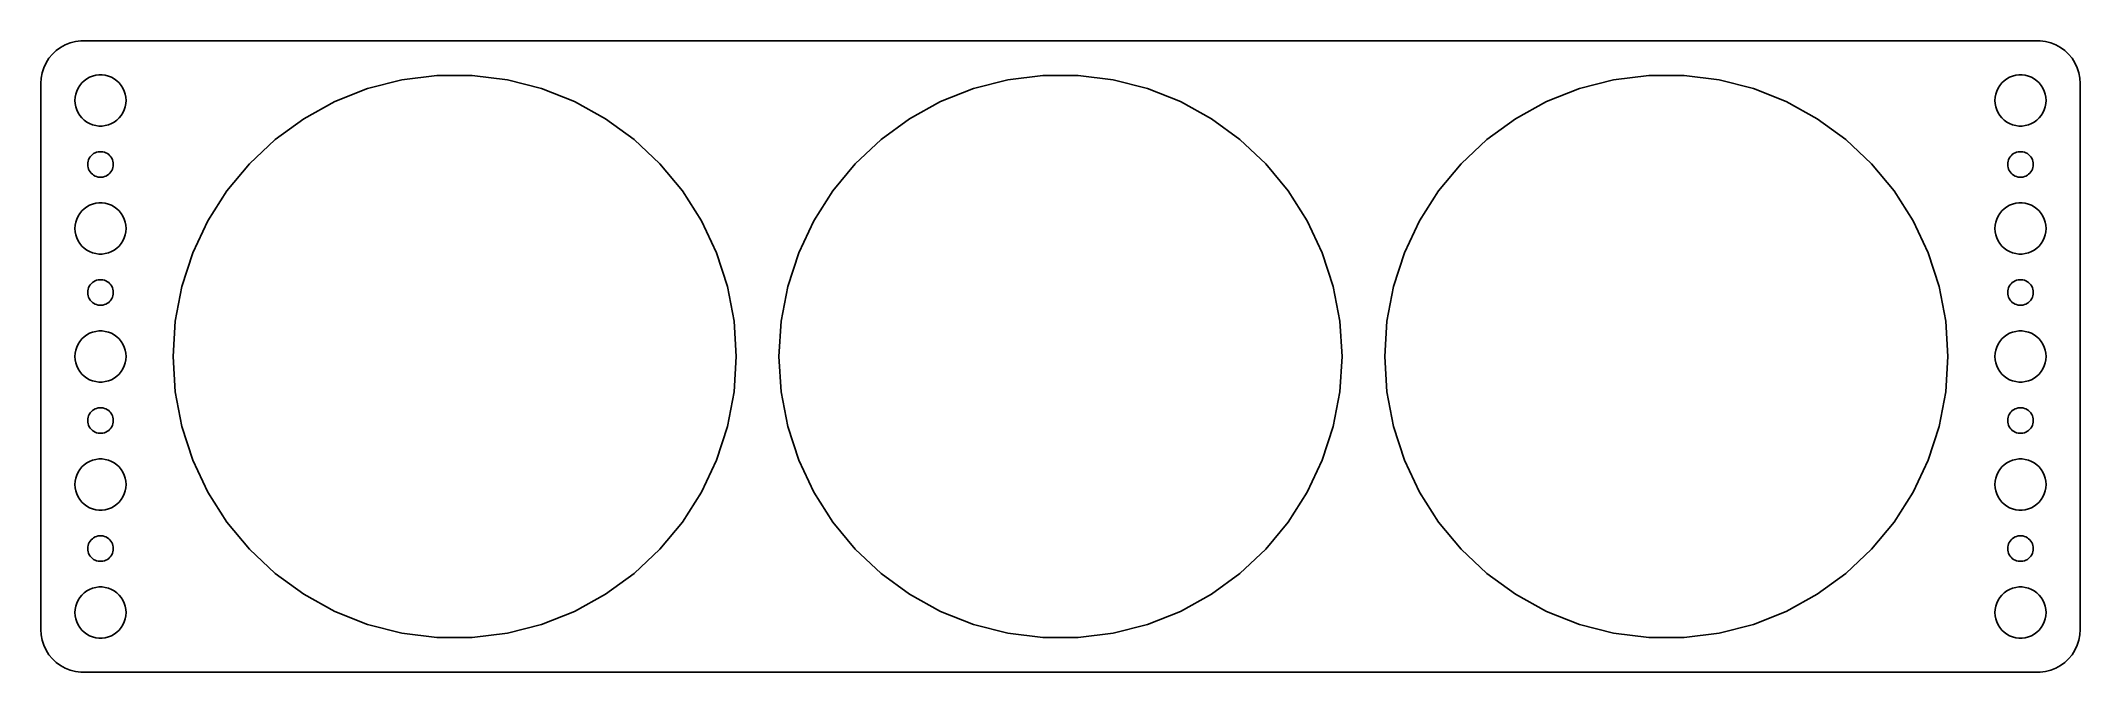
# Model space of a CAD drawing. Header units: metres. Extents: x -120 to 120, y -37 to 37.
import ezdxf

# ---------------------------------------------------------------- set-up
doc = ezdxf.new("R2010")
doc.units = ezdxf.units.M

msp = doc.modelspace()

# ---------------------------------------------------------------- linework, layer by layer
for p, q in [((-117.687, 35.8526), (-118.145, 35.4227)), ((-117.179, 36.2216), (-117.687, 35.8526)), ((-116.629, 36.5241), (-117.179, 36.2216)), ((-116.045, 36.7553), (-116.629, 36.5241)), ((-115.437, 36.9114), (-116.045, 36.7553)), ((-114.814, 36.9901), (-115.437, 36.9114)), ((114.814, 36.9901), (-114.814, 36.9901)), ((115.437, 36.9114), (114.814, 36.9901)), ((116.045, 36.7553), (115.437, 36.9114)), ((116.629, 36.5241), (116.045, 36.7553)), ((117.179, 36.2216), (116.629, 36.5241)), ((117.687, 35.8526), (117.179, 36.2216)), ((118.145, 35.4227), (117.687, 35.8526)), ((-119.149, 33.8406), (-119.343, 33.2434)), ((-118.882, 34.4088), (-119.149, 33.8406)), ((-118.545, 34.9389), (-118.882, 34.4088)), ((-118.145, 35.4227), (-118.545, 34.9389)), ((118.545, 34.9389), (118.145, 35.4227)), ((118.882, 34.4088), (118.545, 34.9389)), ((119.149, 33.8406), (118.882, 34.4088)), ((119.343, 33.2434), (119.149, 33.8406)), ((-119.461, 32.6267), (-119.5, 32)), ((-119.5, 32), (-119.5, -32)), ((-119.343, 33.2434), (-119.461, 32.6267)), ((-115.406, 30.7461), (-115.289, 31.1044)), ((-115.289, 31.1044), (-115.129, 31.4453)), ((-115.129, 31.4453), (-114.927, 31.7634)), ((-114.927, 31.7634), (-114.687, 32.0536)), ((-114.687, 32.0536), (-114.412, 32.3115)), ((-114.412, 32.3115), (-114.107, 32.533)), ((-114.107, 32.533), (-113.777, 32.7145)), ((-113.777, 32.7145), (-113.427, 32.8532)), ((-113.427, 32.8532), (-113.062, 32.9469)), ((-113.062, 32.9469), (-112.688, 32.9941)), ((-112.688, 32.9941), (-112.312, 32.9941)), ((-112.312, 32.9941), (-111.938, 32.9469)), ((-111.938, 32.9469), (-111.573, 32.8532)), ((-111.573, 32.8532), (-111.223, 32.7145)), ((-111.223, 32.7145), (-110.893, 32.533)), ((-110.893, 32.533), (-110.588, 32.3115)), ((-110.588, 32.3115), (-110.313, 32.0536)), ((-110.313, 32.0536), (-110.073, 31.7634)), ((-110.073, 31.7634), (-109.871, 31.4453)), ((-109.871, 31.4453), (-109.711, 31.1044)), ((-109.711, 31.1044), (-109.594, 30.7461)), ((-85.0507, 29.8593), (-81.1976, 31.3849)), ((-81.1976, 31.3849), (-77.1836, 32.4155)), ((-77.1836, 32.4155), (-73.0721, 32.9349)), ((-73.0721, 32.9349), (-68.9279, 32.9349)), ((-68.9279, 32.9349), (-64.8164, 32.4155)), ((-64.8164, 32.4155), (-60.8024, 31.3849)), ((-60.8024, 31.3849), (-56.9493, 29.8593)), ((-14.0507, 29.8593), (-10.1976, 31.3849)), ((-10.1976, 31.3849), (-6.18358, 32.4155)), ((-6.18358, 32.4155), (-2.07208, 32.9349)), ((-2.07208, 32.9349), (2.07208, 32.9349)), ((2.07208, 32.9349), (6.18358, 32.4155)), ((6.18358, 32.4155), (10.1976, 31.3849)), ((10.1976, 31.3849), (14.0507, 29.8593)), ((56.9493, 29.8593), (60.8024, 31.3849)), ((60.8024, 31.3849), (64.8164, 32.4155)), ((64.8164, 32.4155), (68.9279, 32.9349)), ((68.9279, 32.9349), (73.0721, 32.9349)), ((73.0721, 32.9349), (77.1836, 32.4155)), ((77.1836, 32.4155), (81.1976, 31.3849)), ((81.1976, 31.3849), (85.0507, 29.8593)), ((109.594, 30.7461), (109.711, 31.1044)), ((109.711, 31.1044), (109.871, 31.4453)), ((109.871, 31.4453), (110.073, 31.7634)), ((110.073, 31.7634), (110.313, 32.0536)), ((110.313, 32.0536), (110.588, 32.3115)), ((110.588, 32.3115), (110.893, 32.533)), ((110.893, 32.533), (111.223, 32.7145)), ((111.223, 32.7145), (111.573, 32.8532)), ((111.573, 32.8532), (111.938, 32.9469)), ((111.938, 32.9469), (112.312, 32.9941)), ((112.312, 32.9941), (112.688, 32.9941)), ((112.688, 32.9941), (113.062, 32.9469)), ((113.062, 32.9469), (113.427, 32.8532)), ((113.427, 32.8532), (113.777, 32.7145)), ((113.777, 32.7145), (114.107, 32.533)), ((114.107, 32.533), (114.412, 32.3115)), ((114.412, 32.3115), (114.687, 32.0536)), ((114.687, 32.0536), (114.927, 31.7634)), ((114.927, 31.7634), (115.129, 31.4453)), ((115.129, 31.4453), (115.289, 31.1044)), ((115.289, 31.1044), (115.406, 30.7461)), ((119.461, 32.6267), (119.343, 33.2434)), ((119.5, 32), (119.461, 32.6267)), ((119.5, -32), (119.5, 32)), ((-115.5, 30), (-115.476, 30.376)), ((-115.476, 29.624), (-115.5, 30)), ((-115.476, 30.376), (-115.406, 30.7461)), ((-115.406, 29.2539), (-115.476, 29.624)), ((-115.289, 28.8956), (-115.406, 29.2539)), ((-115.129, 28.5547), (-115.289, 28.8956)), ((-109.711, 28.8956), (-109.871, 28.5547)), ((-109.594, 29.2539), (-109.711, 28.8956)), ((-109.594, 30.7461), (-109.524, 30.376)), ((-109.524, 29.624), (-109.594, 29.2539)), ((-109.524, 30.376), (-109.5, 30)), ((-109.5, 30), (-109.524, 29.624)), ((-88.6823, 27.8628), (-85.0507, 29.8593)), ((-56.9493, 29.8593), (-53.3177, 27.8628)), ((-17.6823, 27.8628), (-14.0507, 29.8593)), ((14.0507, 29.8593), (17.6823, 27.8628)), ((53.3177, 27.8628), (56.9493, 29.8593)), ((85.0507, 29.8593), (88.6823, 27.8628)), ((109.5, 30), (109.524, 30.376)), ((109.524, 29.624), (109.5, 30)), ((109.524, 30.376), (109.594, 30.7461)), ((109.594, 29.2539), (109.524, 29.624)), ((109.711, 28.8956), (109.594, 29.2539)), ((109.871, 28.5547), (109.711, 28.8956)), ((115.289, 28.8956), (115.129, 28.5547)), ((115.406, 29.2539), (115.289, 28.8956)), ((115.406, 30.7461), (115.476, 30.376)), ((115.476, 29.624), (115.406, 29.2539)), ((115.476, 30.376), (115.5, 30)), ((115.5, 30), (115.476, 29.624)), ((-114.927, 28.2366), (-115.129, 28.5547)), ((-114.687, 27.9464), (-114.927, 28.2366)), ((-114.412, 27.6884), (-114.687, 27.9464)), ((-114.107, 27.467), (-114.412, 27.6884)), ((-113.777, 27.2855), (-114.107, 27.467)), ((-113.427, 27.1468), (-113.777, 27.2855)), ((-113.062, 27.0531), (-113.427, 27.1468)), ((-112.688, 27.0059), (-113.062, 27.0531)), ((-112.312, 27.0059), (-112.688, 27.0059)), ((-111.938, 27.0531), (-112.312, 27.0059)), ((-111.573, 27.1468), (-111.938, 27.0531)), ((-111.223, 27.2855), (-111.573, 27.1468)), ((-110.893, 27.467), (-111.223, 27.2855)), ((-110.588, 27.6884), (-110.893, 27.467)), ((-110.313, 27.9464), (-110.588, 27.6884)), ((-110.073, 28.2366), (-110.313, 27.9464)), ((-109.871, 28.5547), (-110.073, 28.2366)), ((-92.035, 25.4269), (-88.6823, 27.8628)), ((-53.3177, 27.8628), (-49.965, 25.4269)), ((-21.035, 25.4269), (-17.6823, 27.8628)), ((17.6823, 27.8628), (21.035, 25.4269)), ((49.965, 25.4269), (53.3177, 27.8628)), ((88.6823, 27.8628), (92.035, 25.4269)), ((110.073, 28.2366), (109.871, 28.5547)), ((110.313, 27.9464), (110.073, 28.2366)), ((110.588, 27.6884), (110.313, 27.9464)), ((110.893, 27.467), (110.588, 27.6884)), ((111.223, 27.2855), (110.893, 27.467)), ((111.573, 27.1468), (111.223, 27.2855)), ((111.938, 27.0531), (111.573, 27.1468)), ((112.312, 27.0059), (111.938, 27.0531)), ((112.688, 27.0059), (112.312, 27.0059)), ((113.062, 27.0531), (112.688, 27.0059)), ((113.427, 27.1468), (113.062, 27.0531)), ((113.777, 27.2855), (113.427, 27.1468)), ((114.107, 27.467), (113.777, 27.2855)), ((114.412, 27.6884), (114.107, 27.467)), ((114.687, 27.9464), (114.412, 27.6884)), ((114.927, 28.2366), (114.687, 27.9464)), ((115.129, 28.5547), (114.927, 28.2366)), ((-113.139, 23.8572), (-112.964, 23.9266)), ((-112.964, 23.9266), (-112.781, 23.9734)), ((-112.781, 23.9734), (-112.594, 23.997)), ((-112.594, 23.997), (-112.406, 23.997)), ((-112.406, 23.997), (-112.219, 23.9734)), ((-112.219, 23.9734), (-112.036, 23.9266)), ((-112.036, 23.9266), (-111.861, 23.8572)), ((-95.056, 22.59), (-92.035, 25.4269)), ((-49.965, 25.4269), (-46.944, 22.59)), ((-24.056, 22.59), (-21.035, 25.4269)), ((21.035, 25.4269), (24.056, 22.59)), ((46.944, 22.59), (49.965, 25.4269)), ((92.035, 25.4269), (95.056, 22.59)), ((111.861, 23.8572), (112.036, 23.9266)), ((112.036, 23.9266), (112.219, 23.9734)), ((112.219, 23.9734), (112.406, 23.997)), ((112.406, 23.997), (112.594, 23.997)), ((112.594, 23.997), (112.781, 23.9734)), ((112.781, 23.9734), (112.964, 23.9266)), ((112.964, 23.9266), (113.139, 23.8572)), ((-114, 22.5), (-113.988, 22.688)), ((-113.988, 22.312), (-114, 22.5)), ((-113.988, 22.688), (-113.953, 22.873)), ((-113.953, 22.127), (-113.988, 22.312)), ((-113.953, 22.873), (-113.895, 23.0522)), ((-113.895, 21.9478), (-113.953, 22.127)), ((-113.895, 23.0522), (-113.814, 23.2226)), ((-113.814, 21.7774), (-113.895, 21.9478)), ((-113.814, 23.2226), (-113.714, 23.3817)), ((-113.714, 21.6183), (-113.814, 21.7774)), ((-113.714, 23.3817), (-113.593, 23.5268)), ((-113.593, 21.4732), (-113.714, 21.6183)), ((-113.593, 23.5268), (-113.456, 23.6558)), ((-113.456, 23.6558), (-113.304, 23.7665)), ((-113.304, 23.7665), (-113.139, 23.8572)), ((-111.861, 23.8572), (-111.696, 23.7665)), ((-111.696, 23.7665), (-111.544, 23.6558)), ((-111.544, 23.6558), (-111.407, 23.5268)), ((-111.407, 23.5268), (-111.286, 23.3817)), ((-111.286, 21.6183), (-111.407, 21.4732)), ((-111.286, 23.3817), (-111.186, 23.2226)), ((-111.186, 21.7774), (-111.286, 21.6183)), ((-111.186, 23.2226), (-111.105, 23.0522)), ((-111.105, 21.9478), (-111.186, 21.7774)), ((-111.105, 23.0522), (-111.047, 22.873)), ((-111.047, 22.127), (-111.105, 21.9478)), ((-111.047, 22.873), (-111.012, 22.688)), ((-111.012, 22.312), (-111.047, 22.127)), ((-111.012, 22.688), (-111, 22.5)), ((-111, 22.5), (-111.012, 22.312)), ((-97.6976, 19.3969), (-95.056, 22.59)), ((-46.944, 22.59), (-44.3024, 19.3969)), ((-26.6976, 19.3969), (-24.056, 22.59)), ((24.056, 22.59), (26.6976, 19.3969)), ((44.3024, 19.3969), (46.944, 22.59)), ((95.056, 22.59), (97.6976, 19.3969)), ((111, 22.5), (111.012, 22.688)), ((111.012, 22.312), (111, 22.5)), ((111.012, 22.688), (111.047, 22.873)), ((111.047, 22.127), (111.012, 22.312)), ((111.047, 22.873), (111.105, 23.0522)), ((111.105, 21.9478), (111.047, 22.127)), ((111.105, 23.0522), (111.186, 23.2226)), ((111.186, 21.7774), (111.105, 21.9478)), ((111.186, 23.2226), (111.286, 23.3817)), ((111.286, 21.6183), (111.186, 21.7774)), ((111.286, 23.3817), (111.407, 23.5268)), ((111.407, 21.4732), (111.286, 21.6183)), ((111.407, 23.5268), (111.544, 23.6558)), ((111.544, 23.6558), (111.696, 23.7665)), ((111.696, 23.7665), (111.861, 23.8572)), ((113.139, 23.8572), (113.304, 23.7665)), ((113.304, 23.7665), (113.456, 23.6558)), ((113.456, 23.6558), (113.593, 23.5268)), ((113.593, 23.5268), (113.714, 23.3817)), ((113.714, 21.6183), (113.593, 21.4732)), ((113.714, 23.3817), (113.814, 23.2226)), ((113.814, 21.7774), (113.714, 21.6183)), ((113.814, 23.2226), (113.895, 23.0522)), ((113.895, 21.9478), (113.814, 21.7774)), ((113.895, 23.0522), (113.953, 22.873)), ((113.953, 22.127), (113.895, 21.9478)), ((113.953, 22.873), (113.988, 22.688)), ((113.988, 22.312), (113.953, 22.127)), ((113.988, 22.688), (114, 22.5)), ((114, 22.5), (113.988, 22.312)), ((-113.456, 21.3442), (-113.593, 21.4732)), ((-113.304, 21.2335), (-113.456, 21.3442)), ((-113.139, 21.1427), (-113.304, 21.2335)), ((-112.964, 21.0734), (-113.139, 21.1427)), ((-112.781, 21.0266), (-112.964, 21.0734)), ((-112.594, 21.003), (-112.781, 21.0266)), ((-112.406, 21.003), (-112.594, 21.003)), ((-112.219, 21.0266), (-112.406, 21.003)), ((-112.036, 21.0734), (-112.219, 21.0266)), ((-111.861, 21.1427), (-112.036, 21.0734)), ((-111.696, 21.2335), (-111.861, 21.1427)), ((-111.544, 21.3442), (-111.696, 21.2335)), ((-111.407, 21.4732), (-111.544, 21.3442)), ((-99.9181, 15.8979), (-97.6976, 19.3969)), ((-44.3024, 19.3969), (-42.0819, 15.8979)), ((-28.9181, 15.8979), (-26.6976, 19.3969)), ((26.6976, 19.3969), (28.9181, 15.8979)), ((42.0819, 15.8979), (44.3024, 19.3969)), ((97.6976, 19.3969), (99.9181, 15.8979)), ((111.544, 21.3442), (111.407, 21.4732)), ((111.696, 21.2335), (111.544, 21.3442)), ((111.861, 21.1427), (111.696, 21.2335)), ((112.036, 21.0734), (111.861, 21.1427)), ((112.219, 21.0266), (112.036, 21.0734)), ((112.406, 21.003), (112.219, 21.0266)), ((112.594, 21.003), (112.406, 21.003)), ((112.781, 21.0266), (112.594, 21.003)), ((112.964, 21.0734), (112.781, 21.0266)), ((113.139, 21.1427), (112.964, 21.0734)), ((113.304, 21.2335), (113.139, 21.1427)), ((113.456, 21.3442), (113.304, 21.2335)), ((113.593, 21.4732), (113.456, 21.3442)), ((-115.129, 16.4453), (-114.927, 16.7634)), ((-114.927, 16.7634), (-114.687, 17.0536)), ((-114.687, 17.0536), (-114.412, 17.3115)), ((-114.412, 17.3115), (-114.107, 17.533)), ((-114.107, 17.533), (-113.777, 17.7145)), ((-113.777, 17.7145), (-113.427, 17.8532)), ((-113.427, 17.8532), (-113.062, 17.9469)), ((-113.062, 17.9469), (-112.688, 17.9941)), ((-112.688, 17.9941), (-112.312, 17.9941)), ((-112.312, 17.9941), (-111.938, 17.9469)), ((-111.938, 17.9469), (-111.573, 17.8532)), ((-111.573, 17.8532), (-111.223, 17.7145)), ((-111.223, 17.7145), (-110.893, 17.533)), ((-110.893, 17.533), (-110.588, 17.3115)), ((-110.588, 17.3115), (-110.313, 17.0536)), ((-110.313, 17.0536), (-110.073, 16.7634)), ((-110.073, 16.7634), (-109.871, 16.4453)), ((109.871, 16.4453), (110.073, 16.7634)), ((110.073, 16.7634), (110.313, 17.0536)), ((110.313, 17.0536), (110.588, 17.3115)), ((110.588, 17.3115), (110.893, 17.533)), ((110.893, 17.533), (111.223, 17.7145)), ((111.223, 17.7145), (111.573, 17.8532)), ((111.573, 17.8532), (111.938, 17.9469)), ((111.938, 17.9469), (112.312, 17.9941)), ((112.312, 17.9941), (112.688, 17.9941)), ((112.688, 17.9941), (113.062, 17.9469)), ((113.062, 17.9469), (113.427, 17.8532)), ((113.427, 17.8532), (113.777, 17.7145)), ((113.777, 17.7145), (114.107, 17.533)), ((114.107, 17.533), (114.412, 17.3115)), ((114.412, 17.3115), (114.687, 17.0536)), ((114.687, 17.0536), (114.927, 16.7634)), ((114.927, 16.7634), (115.129, 16.4453)), ((-115.5, 15), (-115.476, 15.376)), ((-115.476, 14.624), (-115.5, 15)), ((-115.476, 15.376), (-115.406, 15.7461)), ((-115.406, 14.2539), (-115.476, 14.624)), ((-115.406, 15.7461), (-115.289, 16.1044)), ((-115.289, 16.1044), (-115.129, 16.4453)), ((-109.871, 16.4453), (-109.711, 16.1044)), ((-109.711, 16.1044), (-109.594, 15.7461)), ((-109.594, 15.7461), (-109.524, 15.376)), ((-109.524, 14.624), (-109.594, 14.2539)), ((-109.524, 15.376), (-109.5, 15)), ((-109.5, 15), (-109.524, 14.624)), ((-101.683, 12.1481), (-99.9181, 15.8979)), ((-42.0819, 15.8979), (-40.3174, 12.1481)), ((-30.6826, 12.1481), (-28.9181, 15.8979)), ((28.9181, 15.8979), (30.6826, 12.1481)), ((40.3174, 12.1481), (42.0819, 15.8979)), ((99.9181, 15.8979), (101.683, 12.1481)), ((109.5, 15), (109.524, 15.376)), ((109.524, 14.624), (109.5, 15)), ((109.524, 15.376), (109.594, 15.7461)), ((109.594, 14.2539), (109.524, 14.624)), ((109.594, 15.7461), (109.711, 16.1044)), ((109.711, 16.1044), (109.871, 16.4453)), ((115.129, 16.4453), (115.289, 16.1044)), ((115.289, 16.1044), (115.406, 15.7461)), ((115.406, 15.7461), (115.476, 15.376)), ((115.476, 14.624), (115.406, 14.2539)), ((115.476, 15.376), (115.5, 15)), ((115.5, 15), (115.476, 14.624)), ((-115.289, 13.8956), (-115.406, 14.2539)), ((-115.129, 13.5547), (-115.289, 13.8956)), ((-114.927, 13.2366), (-115.129, 13.5547)), ((-114.687, 12.9464), (-114.927, 13.2366)), ((-114.412, 12.6884), (-114.687, 12.9464)), ((-114.107, 12.467), (-114.412, 12.6884)), ((-113.777, 12.2855), (-114.107, 12.467)), ((-113.427, 12.1468), (-113.777, 12.2855)), ((-113.062, 12.0531), (-113.427, 12.1468)), ((-112.688, 12.0059), (-113.062, 12.0531)), ((-112.312, 12.0059), (-112.688, 12.0059)), ((-111.938, 12.0531), (-112.312, 12.0059)), ((-111.573, 12.1468), (-111.938, 12.0531)), ((-111.223, 12.2855), (-111.573, 12.1468)), ((-110.893, 12.467), (-111.223, 12.2855)), ((-110.588, 12.6884), (-110.893, 12.467)), ((-110.313, 12.9464), (-110.588, 12.6884)), ((-110.073, 13.2366), (-110.313, 12.9464)), ((-109.871, 13.5547), (-110.073, 13.2366)), ((-109.711, 13.8956), (-109.871, 13.5547)), ((-109.594, 14.2539), (-109.711, 13.8956)), ((-102.963, 8.20676), (-101.683, 12.1481)), ((-40.3174, 12.1481), (-39.0367, 8.20676)), ((-31.9632, 8.20676), (-30.6826, 12.1481)), ((30.6826, 12.1481), (31.9632, 8.20676)), ((39.0367, 8.20676), (40.3174, 12.1481)), ((101.683, 12.1481), (102.963, 8.20676)), ((109.711, 13.8956), (109.594, 14.2539)), ((109.871, 13.5547), (109.711, 13.8956)), ((110.073, 13.2366), (109.871, 13.5547)), ((110.313, 12.9464), (110.073, 13.2366)), ((110.588, 12.6884), (110.313, 12.9464)), ((110.893, 12.467), (110.588, 12.6884)), ((111.223, 12.2855), (110.893, 12.467)), ((111.573, 12.1468), (111.223, 12.2855)), ((111.938, 12.0531), (111.573, 12.1468)), ((112.312, 12.0059), (111.938, 12.0531)), ((112.688, 12.0059), (112.312, 12.0059)), ((113.062, 12.0531), (112.688, 12.0059)), ((113.427, 12.1468), (113.062, 12.0531)), ((113.777, 12.2855), (113.427, 12.1468)), ((114.107, 12.467), (113.777, 12.2855)), ((114.412, 12.6884), (114.107, 12.467)), ((114.687, 12.9464), (114.412, 12.6884)), ((114.927, 13.2366), (114.687, 12.9464)), ((115.129, 13.5547), (114.927, 13.2366)), ((115.289, 13.8956), (115.129, 13.5547)), ((115.406, 14.2539), (115.289, 13.8956)), ((-114, 7.5), (-113.988, 7.68799)), ((-113.988, 7.312), (-114, 7.5)), ((-113.988, 7.68799), (-113.953, 7.87303)), ((-113.953, 7.12695), (-113.988, 7.312)), ((-113.953, 7.87303), (-113.895, 8.05219)), ((-113.895, 8.05219), (-113.814, 8.22263)), ((-113.814, 8.22263), (-113.714, 8.38167)), ((-113.714, 8.38167), (-113.593, 8.52681)), ((-113.593, 8.52681), (-113.456, 8.65576)), ((-113.456, 8.65576), (-113.304, 8.76648)), ((-113.304, 8.76648), (-113.139, 8.85724)), ((-113.139, 8.85724), (-112.964, 8.92657)), ((-112.964, 8.92657), (-112.781, 8.97342)), ((-112.781, 8.97342), (-112.594, 8.99704)), ((-112.594, 8.99704), (-112.406, 8.99704)), ((-112.406, 8.99704), (-112.219, 8.97342)), ((-112.219, 8.97342), (-112.036, 8.92657)), ((-112.036, 8.92657), (-111.861, 8.85724)), ((-111.861, 8.85724), (-111.696, 8.76648)), ((-111.696, 8.76648), (-111.544, 8.65576)), ((-111.544, 8.65576), (-111.407, 8.52681)), ((-111.407, 8.52681), (-111.286, 8.38167)), ((-111.286, 8.38167), (-111.186, 8.22263)), ((-111.186, 8.22263), (-111.105, 8.05219)), ((-111.105, 8.05219), (-111.047, 7.87303)), ((-111.047, 7.87303), (-111.012, 7.68799)), ((-111.012, 7.312), (-111.047, 7.12695)), ((-111.012, 7.68799), (-111, 7.5)), ((-111, 7.5), (-111.012, 7.312)), ((-103.74, 4.13599), (-102.963, 8.20676)), ((-39.0367, 8.20676), (-38.2602, 4.13599)), ((-32.7398, 4.13599), (-31.9632, 8.20676)), ((31.9632, 8.20676), (32.7398, 4.13599)), ((38.2602, 4.13599), (39.0367, 8.20676)), ((102.963, 8.20676), (103.74, 4.13599)), ((111, 7.5), (111.012, 7.68799)), ((111.012, 7.312), (111, 7.5)), ((111.012, 7.68799), (111.047, 7.87303)), ((111.047, 7.12695), (111.012, 7.312)), ((111.047, 7.87303), (111.105, 8.05219)), ((111.105, 8.05219), (111.186, 8.22263)), ((111.186, 8.22263), (111.286, 8.38167)), ((111.286, 8.38167), (111.407, 8.52681)), ((111.407, 8.52681), (111.544, 8.65576)), ((111.544, 8.65576), (111.696, 8.76648)), ((111.696, 8.76648), (111.861, 8.85724)), ((111.861, 8.85724), (112.036, 8.92657)), ((112.036, 8.92657), (112.219, 8.97342)), ((112.219, 8.97342), (112.406, 8.99704)), ((112.406, 8.99704), (112.594, 8.99704)), ((112.594, 8.99704), (112.781, 8.97342)), ((112.781, 8.97342), (112.964, 8.92657)), ((112.964, 8.92657), (113.139, 8.85724)), ((113.139, 8.85724), (113.304, 8.76648)), ((113.304, 8.76648), (113.456, 8.65576)), ((113.456, 8.65576), (113.593, 8.52681)), ((113.593, 8.52681), (113.714, 8.38167)), ((113.714, 8.38167), (113.814, 8.22263)), ((113.814, 8.22263), (113.895, 8.05219)), ((113.895, 8.05219), (113.953, 7.87303)), ((113.953, 7.87303), (113.988, 7.68799)), ((113.988, 7.312), (113.953, 7.12695)), ((113.988, 7.68799), (114, 7.5)), ((114, 7.5), (113.988, 7.312)), ((-113.895, 6.9478), (-113.953, 7.12695)), ((-113.814, 6.77736), (-113.895, 6.9478)), ((-113.714, 6.61832), (-113.814, 6.77736)), ((-113.593, 6.47318), (-113.714, 6.61832)), ((-113.456, 6.34422), (-113.593, 6.47318)), ((-113.304, 6.23351), (-113.456, 6.34422)), ((-113.139, 6.14275), (-113.304, 6.23351)), ((-112.964, 6.07341), (-113.139, 6.14275)), ((-112.781, 6.02657), (-112.964, 6.07341)), ((-112.594, 6.00294), (-112.781, 6.02657)), ((-112.406, 6.00294), (-112.594, 6.00294)), ((-112.219, 6.02657), (-112.406, 6.00294)), ((-112.036, 6.07341), (-112.219, 6.02657)), ((-111.861, 6.14275), (-112.036, 6.07341)), ((-111.696, 6.23351), (-111.861, 6.14275)), ((-111.544, 6.34422), (-111.696, 6.23351)), ((-111.407, 6.47318), (-111.544, 6.34422)), ((-111.286, 6.61832), (-111.407, 6.47318)), ((-111.186, 6.77736), (-111.286, 6.61832)), ((-111.105, 6.9478), (-111.186, 6.77736)), ((-111.047, 7.12695), (-111.105, 6.9478)), ((111.105, 6.9478), (111.047, 7.12695)), ((111.186, 6.77736), (111.105, 6.9478)), ((111.286, 6.61832), (111.186, 6.77736)), ((111.407, 6.47318), (111.286, 6.61832)), ((111.544, 6.34422), (111.407, 6.47318)), ((111.696, 6.23351), (111.544, 6.34422)), ((111.861, 6.14275), (111.696, 6.23351)), ((112.036, 6.07341), (111.861, 6.14275)), ((112.219, 6.02657), (112.036, 6.07341)), ((112.406, 6.00294), (112.219, 6.02657)), ((112.594, 6.00294), (112.406, 6.00294)), ((112.781, 6.02657), (112.594, 6.00294)), ((112.964, 6.07341), (112.781, 6.02657)), ((113.139, 6.14275), (112.964, 6.07341)), ((113.304, 6.23351), (113.139, 6.14275)), ((113.456, 6.34422), (113.304, 6.23351)), ((113.593, 6.47318), (113.456, 6.34422)), ((113.714, 6.61832), (113.593, 6.47318)), ((113.814, 6.77736), (113.714, 6.61832)), ((113.895, 6.9478), (113.814, 6.77736)), ((113.953, 7.12695), (113.895, 6.9478)), ((-114.412, 2.31154), (-114.107, 2.53297)), ((-114.107, 2.53297), (-113.777, 2.71448)), ((-113.777, 2.71448), (-113.427, 2.85316)), ((-113.427, 2.85316), (-113.062, 2.94685)), ((-113.062, 2.94685), (-112.688, 2.99408)), ((-112.688, 2.99408), (-112.312, 2.99408)), ((-112.312, 2.99408), (-111.938, 2.94685)), ((-111.938, 2.94685), (-111.573, 2.85316)), ((-111.573, 2.85316), (-111.223, 2.71448)), ((-111.223, 2.71448), (-110.893, 2.53297)), ((-110.893, 2.53297), (-110.588, 2.31154)), ((-104, 0), (-103.74, 4.13599)), ((-38.2602, 4.13599), (-38, 0)), ((-33, 0), (-32.7398, 4.13599)), ((32.7398, 4.13599), (33, 0)), ((38, 0), (38.2602, 4.13599)), ((103.74, 4.13599), (104, 0)), ((110.588, 2.31154), (110.893, 2.53297)), ((110.893, 2.53297), (111.223, 2.71448)), ((111.223, 2.71448), (111.573, 2.85316)), ((111.573, 2.85316), (111.938, 2.94685)), ((111.938, 2.94685), (112.312, 2.99408)), ((112.312, 2.99408), (112.688, 2.99408)), ((112.688, 2.99408), (113.062, 2.94685)), ((113.062, 2.94685), (113.427, 2.85316)), ((113.427, 2.85316), (113.777, 2.71448)), ((113.777, 2.71448), (114.107, 2.53297)), ((114.107, 2.53297), (114.412, 2.31154)), ((-115.5, 0), (-115.476, 0.37599)), ((-115.476, -0.37599), (-115.5, 0)), ((-115.476, 0.37599), (-115.406, 0.74606)), ((-115.406, 0.74606), (-115.289, 1.10437)), ((-115.289, 1.10437), (-115.129, 1.44525)), ((-115.129, 1.44525), (-114.927, 1.76335)), ((-114.927, 1.76335), (-114.687, 2.05363)), ((-114.687, 2.05363), (-114.412, 2.31154)), ((-110.588, 2.31154), (-110.313, 2.05363)), ((-110.313, 2.05363), (-110.073, 1.76335)), ((-110.073, 1.76335), (-109.871, 1.44525)), ((-109.871, 1.44525), (-109.711, 1.10437)), ((-109.711, 1.10437), (-109.594, 0.74606)), ((-109.594, 0.74606), (-109.524, 0.37599)), ((-109.524, 0.37599), (-109.5, 0)), ((-109.5, 0), (-109.524, -0.37599)), ((-103.74, -4.13599), (-104, 0)), ((-38, 0), (-38.2602, -4.13599)), ((-32.7398, -4.13599), (-33, 0)), ((33, 0), (32.7398, -4.13599)), ((38.2602, -4.13599), (38, 0)), ((104, 0), (103.74, -4.13599)), ((109.5, 0), (109.524, 0.37599)), ((109.524, -0.37599), (109.5, 0)), ((109.524, 0.37599), (109.594, 0.74606)), ((109.594, 0.74606), (109.711, 1.10437)), ((109.711, 1.10437), (109.871, 1.44525)), ((109.871, 1.44525), (110.073, 1.76335)), ((110.073, 1.76335), (110.313, 2.05363)), ((110.313, 2.05363), (110.588, 2.31154)), ((114.412, 2.31154), (114.687, 2.05363)), ((114.687, 2.05363), (114.927, 1.76335)), ((114.927, 1.76335), (115.129, 1.44525)), ((115.129, 1.44525), (115.289, 1.10437)), ((115.289, 1.10437), (115.406, 0.74606)), ((115.406, 0.74606), (115.476, 0.37599)), ((115.476, 0.37599), (115.5, 0)), ((115.5, 0), (115.476, -0.37599)), ((-115.406, -0.74606), (-115.476, -0.37599)), ((-115.289, -1.10437), (-115.406, -0.74606)), ((-115.129, -1.44525), (-115.289, -1.10437)), ((-114.927, -1.76335), (-115.129, -1.44525)), ((-114.687, -2.05363), (-114.927, -1.76335)), ((-114.412, -2.31154), (-114.687, -2.05363)), ((-114.107, -2.53297), (-114.412, -2.31154)), ((-110.588, -2.31154), (-110.893, -2.53297)), ((-110.313, -2.05363), (-110.588, -2.31154)), ((-110.073, -1.76335), (-110.313, -2.05363)), ((-109.871, -1.44525), (-110.073, -1.76335)), ((-109.711, -1.10437), (-109.871, -1.44525)), ((-109.594, -0.74606), (-109.711, -1.10437)), ((-109.524, -0.37599), (-109.594, -0.74606)), ((109.594, -0.74606), (109.524, -0.37599)), ((109.711, -1.10437), (109.594, -0.74606)), ((109.871, -1.44525), (109.711, -1.10437)), ((110.073, -1.76335), (109.871, -1.44525)), ((110.313, -2.05363), (110.073, -1.76335)), ((110.588, -2.31154), (110.313, -2.05363)), ((110.893, -2.53297), (110.588, -2.31154)), ((114.412, -2.31154), (114.107, -2.53297)), ((114.687, -2.05363), (114.412, -2.31154)), ((114.927, -1.76335), (114.687, -2.05363)), ((115.129, -1.44525), (114.927, -1.76335)), ((115.289, -1.10437), (115.129, -1.44525)), ((115.406, -0.74606), (115.289, -1.10437)), ((115.476, -0.37599), (115.406, -0.74606)), ((-113.777, -2.71448), (-114.107, -2.53297)), ((-113.427, -2.85316), (-113.777, -2.71448)), ((-113.062, -2.94685), (-113.427, -2.85316)), ((-112.688, -2.99408), (-113.062, -2.94685)), ((-112.312, -2.99408), (-112.688, -2.99408)), ((-111.938, -2.94685), (-112.312, -2.99408)), ((-111.573, -2.85316), (-111.938, -2.94685)), ((-111.223, -2.71448), (-111.573, -2.85316)), ((-110.893, -2.53297), (-111.223, -2.71448)), ((-102.963, -8.20676), (-103.74, -4.13599)), ((-38.2602, -4.13599), (-39.0367, -8.20676)), ((-31.9632, -8.20676), (-32.7398, -4.13599)), ((32.7398, -4.13599), (31.9632, -8.20676)), ((39.0367, -8.20676), (38.2602, -4.13599)), ((103.74, -4.13599), (102.963, -8.20676)), ((111.223, -2.71448), (110.893, -2.53297)), ((111.573, -2.85316), (111.223, -2.71448)), ((111.938, -2.94685), (111.573, -2.85316)), ((112.312, -2.99408), (111.938, -2.94685)), ((112.688, -2.99408), (112.312, -2.99408)), ((113.062, -2.94685), (112.688, -2.99408)), ((113.427, -2.85316), (113.062, -2.94685)), ((113.777, -2.71448), (113.427, -2.85316)), ((114.107, -2.53297), (113.777, -2.71448)), ((-113.988, -7.312), (-113.953, -7.12695)), ((-113.953, -7.12695), (-113.895, -6.9478)), ((-113.895, -6.9478), (-113.814, -6.77736)), ((-113.814, -6.77736), (-113.714, -6.61832)), ((-113.714, -6.61832), (-113.593, -6.47318)), ((-113.593, -6.47318), (-113.456, -6.34422)), ((-113.456, -6.34422), (-113.304, -6.23351)), ((-113.304, -6.23351), (-113.139, -6.14275)), ((-113.139, -6.14275), (-112.964, -6.07341)), ((-112.964, -6.07341), (-112.781, -6.02657)), ((-112.781, -6.02657), (-112.594, -6.00294)), ((-112.594, -6.00294), (-112.406, -6.00294)), ((-112.406, -6.00294), (-112.219, -6.02657)), ((-112.219, -6.02657), (-112.036, -6.07341)), ((-112.036, -6.07341), (-111.861, -6.14275)), ((-111.861, -6.14275), (-111.696, -6.23351)), ((-111.696, -6.23351), (-111.544, -6.34422)), ((-111.544, -6.34422), (-111.407, -6.47318)), ((-111.407, -6.47318), (-111.286, -6.61832)), ((-111.286, -6.61832), (-111.186, -6.77736)), ((-111.186, -6.77736), (-111.105, -6.9478)), ((-111.105, -6.9478), (-111.047, -7.12695)), ((-111.047, -7.12695), (-111.012, -7.312)), ((111.012, -7.312), (111.047, -7.12695)), ((111.047, -7.12695), (111.105, -6.9478)), ((111.105, -6.9478), (111.186, -6.77736)), ((111.186, -6.77736), (111.286, -6.61832)), ((111.286, -6.61832), (111.407, -6.47318)), ((111.407, -6.47318), (111.544, -6.34422)), ((111.544, -6.34422), (111.696, -6.23351)), ((111.696, -6.23351), (111.861, -6.14275)), ((111.861, -6.14275), (112.036, -6.07341)), ((112.036, -6.07341), (112.219, -6.02657)), ((112.219, -6.02657), (112.406, -6.00294)), ((112.406, -6.00294), (112.594, -6.00294)), ((112.594, -6.00294), (112.781, -6.02657)), ((112.781, -6.02657), (112.964, -6.07341)), ((112.964, -6.07341), (113.139, -6.14275)), ((113.139, -6.14275), (113.304, -6.23351)), ((113.304, -6.23351), (113.456, -6.34422)), ((113.456, -6.34422), (113.593, -6.47318)), ((113.593, -6.47318), (113.714, -6.61832)), ((113.714, -6.61832), (113.814, -6.77736)), ((113.814, -6.77736), (113.895, -6.9478)), ((113.895, -6.9478), (113.953, -7.12695)), ((113.953, -7.12695), (113.988, -7.312)), ((-114, -7.5), (-113.988, -7.312)), ((-113.988, -7.68799), (-114, -7.5)), ((-113.953, -7.87303), (-113.988, -7.68799)), ((-113.895, -8.05219), (-113.953, -7.87303)), ((-113.814, -8.22263), (-113.895, -8.05219)), ((-113.714, -8.38167), (-113.814, -8.22263)), ((-113.593, -8.52681), (-113.714, -8.38167)), ((-113.456, -8.65576), (-113.593, -8.52681)), ((-113.304, -8.76648), (-113.456, -8.65576)), ((-113.139, -8.85724), (-113.304, -8.76648)), ((-112.964, -8.92657), (-113.139, -8.85724)), ((-112.781, -8.97342), (-112.964, -8.92657)), ((-112.594, -8.99704), (-112.781, -8.97342)), ((-112.406, -8.99704), (-112.594, -8.99704)), ((-112.219, -8.97342), (-112.406, -8.99704)), ((-112.036, -8.92657), (-112.219, -8.97342)), ((-111.861, -8.85724), (-112.036, -8.92657)), ((-111.696, -8.76648), (-111.861, -8.85724)), ((-111.544, -8.65576), (-111.696, -8.76648)), ((-111.407, -8.52681), (-111.544, -8.65576)), ((-111.286, -8.38167), (-111.407, -8.52681)), ((-111.186, -8.22263), (-111.286, -8.38167)), ((-111.105, -8.05219), (-111.186, -8.22263)), ((-111.047, -7.87303), (-111.105, -8.05219)), ((-111.012, -7.68799), (-111.047, -7.87303)), ((-111.012, -7.312), (-111, -7.5)), ((-111, -7.5), (-111.012, -7.68799)), ((-101.683, -12.1481), (-102.963, -8.20676)), ((-39.0367, -8.20676), (-40.3174, -12.1481)), ((-30.6826, -12.1481), (-31.9632, -8.20676)), ((31.9632, -8.20676), (30.6826, -12.1481)), ((40.3174, -12.1481), (39.0367, -8.20676)), ((102.963, -8.20676), (101.683, -12.1481)), ((111, -7.5), (111.012, -7.312)), ((111.012, -7.68799), (111, -7.5)), ((111.047, -7.87303), (111.012, -7.68799)), ((111.105, -8.05219), (111.047, -7.87303)), ((111.186, -8.22263), (111.105, -8.05219)), ((111.286, -8.38167), (111.186, -8.22263)), ((111.407, -8.52681), (111.286, -8.38167)), ((111.544, -8.65576), (111.407, -8.52681)), ((111.696, -8.76648), (111.544, -8.65576)), ((111.861, -8.85724), (111.696, -8.76648)), ((112.036, -8.92657), (111.861, -8.85724)), ((112.219, -8.97342), (112.036, -8.92657)), ((112.406, -8.99704), (112.219, -8.97342)), ((112.594, -8.99704), (112.406, -8.99704)), ((112.781, -8.97342), (112.594, -8.99704)), ((112.964, -8.92657), (112.781, -8.97342)), ((113.139, -8.85724), (112.964, -8.92657)), ((113.304, -8.76648), (113.139, -8.85724)), ((113.456, -8.65576), (113.304, -8.76648)), ((113.593, -8.52681), (113.456, -8.65576)), ((113.714, -8.38167), (113.593, -8.52681)), ((113.814, -8.22263), (113.714, -8.38167)), ((113.895, -8.05219), (113.814, -8.22263)), ((113.953, -7.87303), (113.895, -8.05219)), ((113.988, -7.68799), (113.953, -7.87303)), ((113.988, -7.312), (114, -7.5)), ((114, -7.5), (113.988, -7.68799)), ((-115.476, -14.624), (-115.406, -14.2539)), ((-115.406, -14.2539), (-115.289, -13.8956)), ((-115.289, -13.8956), (-115.129, -13.5547)), ((-115.129, -13.5547), (-114.927, -13.2366)), ((-114.927, -13.2366), (-114.687, -12.9464)), ((-114.687, -12.9464), (-114.412, -12.6884)), ((-114.412, -12.6884), (-114.107, -12.467)), ((-114.107, -12.467), (-113.777, -12.2855)), ((-113.777, -12.2855), (-113.427, -12.1468)), ((-113.427, -12.1468), (-113.062, -12.0531)), ((-113.062, -12.0531), (-112.688, -12.0059)), ((-112.688, -12.0059), (-112.312, -12.0059)), ((-112.312, -12.0059), (-111.938, -12.0531)), ((-111.938, -12.0531), (-111.573, -12.1468)), ((-111.573, -12.1468), (-111.223, -12.2855)), ((-111.223, -12.2855), (-110.893, -12.467)), ((-110.893, -12.467), (-110.588, -12.6884)), ((-110.588, -12.6884), (-110.313, -12.9464)), ((-110.313, -12.9464), (-110.073, -13.2366)), ((-110.073, -13.2366), (-109.871, -13.5547)), ((-109.871, -13.5547), (-109.711, -13.8956)), ((-109.711, -13.8956), (-109.594, -14.2539)), ((-109.594, -14.2539), (-109.524, -14.624)), ((-99.9181, -15.8979), (-101.683, -12.1481)), ((-40.3174, -12.1481), (-42.0819, -15.8979)), ((-28.9181, -15.8979), (-30.6826, -12.1481)), ((30.6826, -12.1481), (28.9181, -15.8979)), ((42.0819, -15.8979), (40.3174, -12.1481)), ((101.683, -12.1481), (99.9181, -15.8979)), ((109.524, -14.624), (109.594, -14.2539)), ((109.594, -14.2539), (109.711, -13.8956)), ((109.711, -13.8956), (109.871, -13.5547)), ((109.871, -13.5547), (110.073, -13.2366)), ((110.073, -13.2366), (110.313, -12.9464)), ((110.313, -12.9464), (110.588, -12.6884)), ((110.588, -12.6884), (110.893, -12.467)), ((110.893, -12.467), (111.223, -12.2855)), ((111.223, -12.2855), (111.573, -12.1468)), ((111.573, -12.1468), (111.938, -12.0531)), ((111.938, -12.0531), (112.312, -12.0059)), ((112.312, -12.0059), (112.688, -12.0059)), ((112.688, -12.0059), (113.062, -12.0531)), ((113.062, -12.0531), (113.427, -12.1468)), ((113.427, -12.1468), (113.777, -12.2855)), ((113.777, -12.2855), (114.107, -12.467)), ((114.107, -12.467), (114.412, -12.6884)), ((114.412, -12.6884), (114.687, -12.9464)), ((114.687, -12.9464), (114.927, -13.2366)), ((114.927, -13.2366), (115.129, -13.5547)), ((115.129, -13.5547), (115.289, -13.8956)), ((115.289, -13.8956), (115.406, -14.2539)), ((115.406, -14.2539), (115.476, -14.624)), ((-115.5, -15), (-115.476, -14.624)), ((-115.476, -15.376), (-115.5, -15)), ((-115.406, -15.7461), (-115.476, -15.376)), ((-115.289, -16.1044), (-115.406, -15.7461)), ((-115.129, -16.4453), (-115.289, -16.1044)), ((-114.927, -16.7634), (-115.129, -16.4453)), ((-109.871, -16.4453), (-110.073, -16.7634)), ((-109.711, -16.1044), (-109.871, -16.4453)), ((-109.594, -15.7461), (-109.711, -16.1044)), ((-109.524, -15.376), (-109.594, -15.7461)), ((-109.524, -14.624), (-109.5, -15)), ((-109.5, -15), (-109.524, -15.376)), ((-97.6976, -19.3969), (-99.9181, -15.8979)), ((-42.0819, -15.8979), (-44.3024, -19.3969)), ((-26.6976, -19.3969), (-28.9181, -15.8979)), ((28.9181, -15.8979), (26.6976, -19.3969)), ((44.3024, -19.3969), (42.0819, -15.8979)), ((99.9181, -15.8979), (97.6976, -19.3969)), ((109.5, -15), (109.524, -14.624)), ((109.524, -15.376), (109.5, -15)), ((109.594, -15.7461), (109.524, -15.376)), ((109.711, -16.1044), (109.594, -15.7461)), ((109.871, -16.4453), (109.711, -16.1044)), ((110.073, -16.7634), (109.871, -16.4453)), ((115.129, -16.4453), (114.927, -16.7634)), ((115.289, -16.1044), (115.129, -16.4453)), ((115.406, -15.7461), (115.289, -16.1044)), ((115.476, -15.376), (115.406, -15.7461)), ((115.476, -14.624), (115.5, -15)), ((115.5, -15), (115.476, -15.376)), ((-114.687, -17.0536), (-114.927, -16.7634)), ((-114.412, -17.3115), (-114.687, -17.0536)), ((-114.107, -17.533), (-114.412, -17.3115)), ((-113.777, -17.7145), (-114.107, -17.533)), ((-113.427, -17.8532), (-113.777, -17.7145)), ((-113.062, -17.9469), (-113.427, -17.8532)), ((-112.688, -17.9941), (-113.062, -17.9469)), ((-112.312, -17.9941), (-112.688, -17.9941)), ((-111.938, -17.9469), (-112.312, -17.9941)), ((-111.573, -17.8532), (-111.938, -17.9469)), ((-111.223, -17.7145), (-111.573, -17.8532)), ((-110.893, -17.533), (-111.223, -17.7145)), ((-110.588, -17.3115), (-110.893, -17.533)), ((-110.313, -17.0536), (-110.588, -17.3115)), ((-110.073, -16.7634), (-110.313, -17.0536)), ((110.313, -17.0536), (110.073, -16.7634)), ((110.588, -17.3115), (110.313, -17.0536)), ((110.893, -17.533), (110.588, -17.3115)), ((111.223, -17.7145), (110.893, -17.533)), ((111.573, -17.8532), (111.223, -17.7145)), ((111.938, -17.9469), (111.573, -17.8532)), ((112.312, -17.9941), (111.938, -17.9469)), ((112.688, -17.9941), (112.312, -17.9941)), ((113.062, -17.9469), (112.688, -17.9941)), ((113.427, -17.8532), (113.062, -17.9469)), ((113.777, -17.7145), (113.427, -17.8532)), ((114.107, -17.533), (113.777, -17.7145)), ((114.412, -17.3115), (114.107, -17.533)), ((114.687, -17.0536), (114.412, -17.3115)), ((114.927, -16.7634), (114.687, -17.0536)), ((-113.714, -21.6183), (-113.593, -21.4732)), ((-113.593, -21.4732), (-113.456, -21.3442)), ((-113.456, -21.3442), (-113.304, -21.2335)), ((-113.304, -21.2335), (-113.139, -21.1427)), ((-113.139, -21.1427), (-112.964, -21.0734)), ((-112.964, -21.0734), (-112.781, -21.0266)), ((-112.781, -21.0266), (-112.594, -21.003)), ((-112.594, -21.003), (-112.406, -21.003)), ((-112.406, -21.003), (-112.219, -21.0266)), ((-112.219, -21.0266), (-112.036, -21.0734)), ((-112.036, -21.0734), (-111.861, -21.1427)), ((-111.861, -21.1427), (-111.696, -21.2335)), ((-111.696, -21.2335), (-111.544, -21.3442)), ((-111.544, -21.3442), (-111.407, -21.4732)), ((-111.407, -21.4732), (-111.286, -21.6183)), ((-95.056, -22.59), (-97.6976, -19.3969)), ((-44.3024, -19.3969), (-46.944, -22.59)), ((-24.056, -22.59), (-26.6976, -19.3969)), ((26.6976, -19.3969), (24.056, -22.59)), ((46.944, -22.59), (44.3024, -19.3969)), ((97.6976, -19.3969), (95.056, -22.59)), ((111.286, -21.6183), (111.407, -21.4732)), ((111.407, -21.4732), (111.544, -21.3442)), ((111.544, -21.3442), (111.696, -21.2335)), ((111.696, -21.2335), (111.861, -21.1427)), ((111.861, -21.1427), (112.036, -21.0734)), ((112.036, -21.0734), (112.219, -21.0266)), ((112.219, -21.0266), (112.406, -21.003)), ((112.406, -21.003), (112.594, -21.003)), ((112.594, -21.003), (112.781, -21.0266)), ((112.781, -21.0266), (112.964, -21.0734)), ((112.964, -21.0734), (113.139, -21.1427)), ((113.139, -21.1427), (113.304, -21.2335)), ((113.304, -21.2335), (113.456, -21.3442)), ((113.456, -21.3442), (113.593, -21.4732)), ((113.593, -21.4732), (113.714, -21.6183)), ((-114, -22.5), (-113.988, -22.312)), ((-113.988, -22.688), (-114, -22.5)), ((-113.988, -22.312), (-113.953, -22.127)), ((-113.953, -22.873), (-113.988, -22.688)), ((-113.953, -22.127), (-113.895, -21.9478)), ((-113.895, -23.0522), (-113.953, -22.873)), ((-113.895, -21.9478), (-113.814, -21.7774)), ((-113.814, -23.2226), (-113.895, -23.0522)), ((-113.814, -21.7774), (-113.714, -21.6183)), ((-113.714, -23.3817), (-113.814, -23.2226)), ((-113.593, -23.5268), (-113.714, -23.3817)), ((-113.456, -23.6558), (-113.593, -23.5268)), ((-113.304, -23.7665), (-113.456, -23.6558)), ((-113.139, -23.8572), (-113.304, -23.7665)), ((-112.964, -23.9266), (-113.139, -23.8572)), ((-111.861, -23.8572), (-112.036, -23.9266)), ((-111.696, -23.7665), (-111.861, -23.8572)), ((-111.544, -23.6558), (-111.696, -23.7665)), ((-111.407, -23.5268), (-111.544, -23.6558)), ((-111.286, -23.3817), (-111.407, -23.5268)), ((-111.286, -21.6183), (-111.186, -21.7774)), ((-111.186, -23.2226), (-111.286, -23.3817)), ((-111.186, -21.7774), (-111.105, -21.9478)), ((-111.105, -23.0522), (-111.186, -23.2226)), ((-111.105, -21.9478), (-111.047, -22.127)), ((-111.047, -22.873), (-111.105, -23.0522)), ((-111.047, -22.127), (-111.012, -22.312)), ((-111.012, -22.688), (-111.047, -22.873)), ((-111.012, -22.312), (-111, -22.5)), ((-111, -22.5), (-111.012, -22.688)), ((-92.035, -25.4269), (-95.056, -22.59)), ((-46.944, -22.59), (-49.965, -25.4269)), ((-21.035, -25.4269), (-24.056, -22.59)), ((24.056, -22.59), (21.035, -25.4269)), ((49.965, -25.4269), (46.944, -22.59)), ((95.056, -22.59), (92.035, -25.4269)), ((111, -22.5), (111.012, -22.312)), ((111.012, -22.688), (111, -22.5)), ((111.012, -22.312), (111.047, -22.127)), ((111.047, -22.873), (111.012, -22.688)), ((111.047, -22.127), (111.105, -21.9478)), ((111.105, -23.0522), (111.047, -22.873)), ((111.105, -21.9478), (111.186, -21.7774)), ((111.186, -23.2226), (111.105, -23.0522)), ((111.186, -21.7774), (111.286, -21.6183)), ((111.286, -23.3817), (111.186, -23.2226)), ((111.407, -23.5268), (111.286, -23.3817)), ((111.544, -23.6558), (111.407, -23.5268)), ((111.696, -23.7665), (111.544, -23.6558)), ((111.861, -23.8572), (111.696, -23.7665)), ((112.036, -23.9266), (111.861, -23.8572)), ((113.139, -23.8572), (112.964, -23.9266)), ((113.304, -23.7665), (113.139, -23.8572)), ((113.456, -23.6558), (113.304, -23.7665)), ((113.593, -23.5268), (113.456, -23.6558)), ((113.714, -23.3817), (113.593, -23.5268)), ((113.714, -21.6183), (113.814, -21.7774)), ((113.814, -23.2226), (113.714, -23.3817)), ((113.814, -21.7774), (113.895, -21.9478)), ((113.895, -23.0522), (113.814, -23.2226)), ((113.895, -21.9478), (113.953, -22.127)), ((113.953, -22.873), (113.895, -23.0522)), ((113.953, -22.127), (113.988, -22.312)), ((113.988, -22.688), (113.953, -22.873)), ((113.988, -22.312), (114, -22.5)), ((114, -22.5), (113.988, -22.688)), ((-112.781, -23.9734), (-112.964, -23.9266)), ((-112.594, -23.997), (-112.781, -23.9734)), ((-112.406, -23.997), (-112.594, -23.997)), ((-112.219, -23.9734), (-112.406, -23.997)), ((-112.036, -23.9266), (-112.219, -23.9734)), ((-88.6823, -27.8628), (-92.035, -25.4269)), ((-49.965, -25.4269), (-53.3177, -27.8628)), ((-17.6823, -27.8628), (-21.035, -25.4269)), ((21.035, -25.4269), (17.6823, -27.8628)), ((53.3177, -27.8628), (49.965, -25.4269)), ((92.035, -25.4269), (88.6823, -27.8628)), ((112.219, -23.9734), (112.036, -23.9266)), ((112.406, -23.997), (112.219, -23.9734)), ((112.594, -23.997), (112.406, -23.997)), ((112.781, -23.9734), (112.594, -23.997)), ((112.964, -23.9266), (112.781, -23.9734)), ((-115.289, -28.8956), (-115.129, -28.5547)), ((-115.129, -28.5547), (-114.927, -28.2366)), ((-114.927, -28.2366), (-114.687, -27.9464)), ((-114.687, -27.9464), (-114.412, -27.6884)), ((-114.412, -27.6884), (-114.107, -27.467)), ((-114.107, -27.467), (-113.777, -27.2855)), ((-113.777, -27.2855), (-113.427, -27.1468)), ((-113.427, -27.1468), (-113.062, -27.0531)), ((-113.062, -27.0531), (-112.688, -27.0059)), ((-112.688, -27.0059), (-112.312, -27.0059)), ((-112.312, -27.0059), (-111.938, -27.0531)), ((-111.938, -27.0531), (-111.573, -27.1468)), ((-111.573, -27.1468), (-111.223, -27.2855)), ((-111.223, -27.2855), (-110.893, -27.467)), ((-110.893, -27.467), (-110.588, -27.6884)), ((-110.588, -27.6884), (-110.313, -27.9464)), ((-110.313, -27.9464), (-110.073, -28.2366)), ((-110.073, -28.2366), (-109.871, -28.5547)), ((-109.871, -28.5547), (-109.711, -28.8956)), ((-85.0507, -29.8593), (-88.6823, -27.8628)), ((-53.3177, -27.8628), (-56.9493, -29.8593)), ((-14.0507, -29.8593), (-17.6823, -27.8628)), ((17.6823, -27.8628), (14.0507, -29.8593)), ((56.9493, -29.8593), (53.3177, -27.8628)), ((88.6823, -27.8628), (85.0507, -29.8593)), ((109.711, -28.8956), (109.871, -28.5547)), ((109.871, -28.5547), (110.073, -28.2366)), ((110.073, -28.2366), (110.313, -27.9464)), ((110.313, -27.9464), (110.588, -27.6884)), ((110.588, -27.6884), (110.893, -27.467)), ((110.893, -27.467), (111.223, -27.2855)), ((111.223, -27.2855), (111.573, -27.1468)), ((111.573, -27.1468), (111.938, -27.0531)), ((111.938, -27.0531), (112.312, -27.0059)), ((112.312, -27.0059), (112.688, -27.0059)), ((112.688, -27.0059), (113.062, -27.0531)), ((113.062, -27.0531), (113.427, -27.1468)), ((113.427, -27.1468), (113.777, -27.2855)), ((113.777, -27.2855), (114.107, -27.467)), ((114.107, -27.467), (114.412, -27.6884)), ((114.412, -27.6884), (114.687, -27.9464)), ((114.687, -27.9464), (114.927, -28.2366)), ((114.927, -28.2366), (115.129, -28.5547)), ((115.129, -28.5547), (115.289, -28.8956)), ((-115.5, -30), (-115.476, -29.624)), ((-115.476, -30.376), (-115.5, -30)), ((-115.476, -29.624), (-115.406, -29.2539)), ((-115.406, -30.7461), (-115.476, -30.376)), ((-115.406, -29.2539), (-115.289, -28.8956)), ((-115.289, -31.1044), (-115.406, -30.7461)), ((-109.711, -28.8956), (-109.594, -29.2539)), ((-109.594, -30.7461), (-109.711, -31.1044)), ((-109.594, -29.2539), (-109.524, -29.624)), ((-109.524, -30.376), (-109.594, -30.7461)), ((-109.524, -29.624), (-109.5, -30)), ((-109.5, -30), (-109.524, -30.376)), ((-81.1976, -31.3849), (-85.0507, -29.8593)), ((-56.9493, -29.8593), (-60.8024, -31.3849)), ((-10.1976, -31.3849), (-14.0507, -29.8593)), ((14.0507, -29.8593), (10.1976, -31.3849)), ((60.8024, -31.3849), (56.9493, -29.8593)), ((85.0507, -29.8593), (81.1976, -31.3849)), ((109.5, -30), (109.524, -29.624)), ((109.524, -30.376), (109.5, -30)), ((109.524, -29.624), (109.594, -29.2539)), ((109.594, -30.7461), (109.524, -30.376)), ((109.594, -29.2539), (109.711, -28.8956)), ((109.711, -31.1044), (109.594, -30.7461)), ((115.289, -28.8956), (115.406, -29.2539)), ((115.406, -30.7461), (115.289, -31.1044)), ((115.406, -29.2539), (115.476, -29.624)), ((115.476, -30.376), (115.406, -30.7461)), ((115.476, -29.624), (115.5, -30)), ((115.5, -30), (115.476, -30.376)), ((-119.5, -32), (-119.461, -32.6267)), ((-119.461, -32.6267), (-119.343, -33.2434)), ((-119.343, -33.2434), (-119.149, -33.8406)), ((-115.129, -31.4453), (-115.289, -31.1044)), ((-114.927, -31.7634), (-115.129, -31.4453)), ((-114.687, -32.0536), (-114.927, -31.7634)), ((-114.412, -32.3115), (-114.687, -32.0536)), ((-114.107, -32.533), (-114.412, -32.3115)), ((-113.777, -32.7145), (-114.107, -32.533)), ((-113.427, -32.8532), (-113.777, -32.7145)), ((-113.062, -32.9469), (-113.427, -32.8532)), ((-112.688, -32.9941), (-113.062, -32.9469)), ((-112.312, -32.9941), (-112.688, -32.9941)), ((-111.938, -32.9469), (-112.312, -32.9941)), ((-111.573, -32.8532), (-111.938, -32.9469)), ((-111.223, -32.7145), (-111.573, -32.8532)), ((-110.893, -32.533), (-111.223, -32.7145)), ((-110.588, -32.3115), (-110.893, -32.533)), ((-110.313, -32.0536), (-110.588, -32.3115)), ((-110.073, -31.7634), (-110.313, -32.0536)), ((-109.871, -31.4453), (-110.073, -31.7634)), ((-109.711, -31.1044), (-109.871, -31.4453)), ((-77.1836, -32.4155), (-81.1976, -31.3849)), ((-73.0721, -32.9349), (-77.1836, -32.4155)), ((-68.9279, -32.9349), (-73.0721, -32.9349)), ((-64.8164, -32.4155), (-68.9279, -32.9349)), ((-60.8024, -31.3849), (-64.8164, -32.4155)), ((-6.18358, -32.4155), (-10.1976, -31.3849)), ((-2.07208, -32.9349), (-6.18358, -32.4155)), ((2.07208, -32.9349), (-2.07208, -32.9349)), ((6.18358, -32.4155), (2.07208, -32.9349)), ((10.1976, -31.3849), (6.18358, -32.4155)), ((64.8164, -32.4155), (60.8024, -31.3849)), ((68.9279, -32.9349), (64.8164, -32.4155)), ((73.0721, -32.9349), (68.9279, -32.9349)), ((77.1836, -32.4155), (73.0721, -32.9349)), ((81.1976, -31.3849), (77.1836, -32.4155)), ((109.871, -31.4453), (109.711, -31.1044)), ((110.073, -31.7634), (109.871, -31.4453)), ((110.313, -32.0536), (110.073, -31.7634)), ((110.588, -32.3115), (110.313, -32.0536)), ((110.893, -32.533), (110.588, -32.3115)), ((111.223, -32.7145), (110.893, -32.533)), ((111.573, -32.8532), (111.223, -32.7145)), ((111.938, -32.9469), (111.573, -32.8532)), ((112.312, -32.9941), (111.938, -32.9469)), ((112.688, -32.9941), (112.312, -32.9941)), ((113.062, -32.9469), (112.688, -32.9941)), ((113.427, -32.8532), (113.062, -32.9469)), ((113.777, -32.7145), (113.427, -32.8532)), ((114.107, -32.533), (113.777, -32.7145)), ((114.412, -32.3115), (114.107, -32.533)), ((114.687, -32.0536), (114.412, -32.3115)), ((114.927, -31.7634), (114.687, -32.0536)), ((115.129, -31.4453), (114.927, -31.7634)), ((115.289, -31.1044), (115.129, -31.4453)), ((119.149, -33.8406), (119.343, -33.2434)), ((119.343, -33.2434), (119.461, -32.6267)), ((119.461, -32.6267), (119.5, -32)), ((-119.149, -33.8406), (-118.882, -34.4088)), ((-118.882, -34.4088), (-118.545, -34.9389)), ((-118.545, -34.9389), (-118.145, -35.4227)), ((-118.145, -35.4227), (-117.687, -35.8526)), ((117.687, -35.8526), (118.145, -35.4227)), ((118.145, -35.4227), (118.545, -34.9389)), ((118.545, -34.9389), (118.882, -34.4088)), ((118.882, -34.4088), (119.149, -33.8406)), ((-117.687, -35.8526), (-117.179, -36.2216)), ((-117.179, -36.2216), (-116.629, -36.5241)), ((-116.629, -36.5241), (-116.045, -36.7553)), ((-116.045, -36.7553), (-115.437, -36.9114)), ((-115.437, -36.9114), (-114.814, -36.9901)), ((-114.814, -36.9901), (114.814, -36.9901)), ((114.814, -36.9901), (115.437, -36.9114)), ((115.437, -36.9114), (116.045, -36.7553)), ((116.045, -36.7553), (116.629, -36.5241)), ((116.629, -36.5241), (117.179, -36.2216)), ((117.179, -36.2216), (117.687, -35.8526))]:
    msp.add_line(p, q)

doc.saveas('drawing.dxf')
